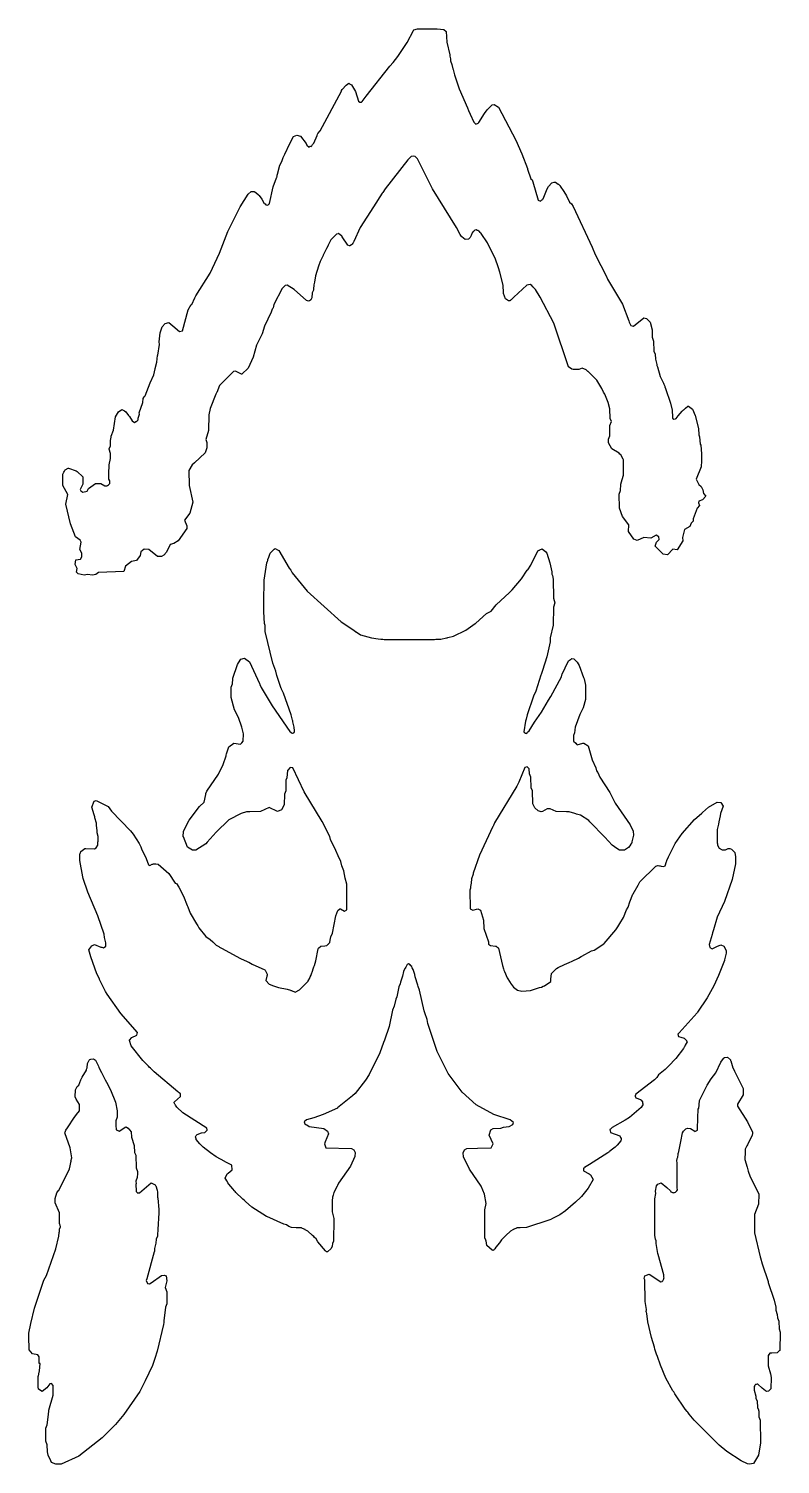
# Model space of a CAD drawing. Header units: millimetres. Extents: x 35 to 181, y 22 to 300.
import ezdxf

# ---------------------------------------------------------------- set-up
doc = ezdxf.new("R2010")
doc.units = ezdxf.units.MM
doc.layers.add('CUT', color=7, linetype='CONTINUOUS')

msp = doc.modelspace()

# ---------------------------------------------------------------- linework, layer by layer
at = {"layer": 'CUT'}
for points in [[(50.3736, 211.2713), (50.5552, 211.3545), (50.6193, 211.3599), (50.6545, 211.4), (50.7322, 211.4357), (50.7342, 211.4911), (50.9868, 211.7795), (50.9908, 212.2867), (50.7749, 212.5953), (50.8081, 213.4991), (50.7899, 213.5952), (50.8463, 215.3544), (51.12, 216.566), (51.0958, 217.5305), (50.8368, 218.3694), (50.8374, 218.3996), (50.8376, 218.4114), (50.8376, 218.4118), (50.8377, 218.4203), (51.0952, 219.0572), (51.1351, 219.9574), (51.2048, 220.4923), (51.2234, 220.6351), (51.2536, 220.8671), (51.2587, 220.9065), (51.6938, 222.0314), (52.0786, 224.6098), (52.0818, 224.6209), (52.0888, 224.635), (52.633, 225.5755), (53.3177, 226.0487), (53.8301, 225.81), (54.1108, 225.6004), (54.5833, 224.926), (54.8097, 224.7127), (55.3328, 223.8881), (55.748, 223.5406), (56.0283, 223.7384), (56.0284, 223.7383), (56.0694, 223.7624), (56.1273, 223.7552), (56.2537, 223.8704), (56.392, 223.9515), (56.3971, 224.0011), (56.4517, 224.0509), (56.4786, 224.3761), (56.7165, 225.1231), (56.6335, 225.3854), (57.3698, 227.3874), (57.4616, 228.208), (57.5929, 228.5073), (57.8136, 228.7008), (58.7807, 231.2146), (59.4626, 232.7688), (59.7534, 233.9446), (59.7575, 233.9558), (59.7579, 233.9628), (60.0643, 235.2016), (60.2157, 236.5243), (60.24, 236.5277), (60.5986, 238.6203), (60.5129, 239.1197), (60.7124, 240.8624), (60.7708, 241.0896), (61.1089, 242.0475), (61.7101, 242.6876), (62.3978, 242.8517), (62.4005, 242.8519), (63.1498, 242.2281), (64.4395, 241.127), (65.0444, 241.2684), (66.1539, 245.2991), (66.1605, 245.3122), (66.7176, 246.3451), (66.8221, 246.3819), (67.4335, 247.6725), (67.6194, 248.0173), (70.4207, 252.3861), (72.201, 256.2685), (73.8108, 260.4435), (76.203, 265.2224), (77.7228, 267.6632), (78.326, 268.1771), (78.9261, 268.2311), (79.2499, 267.9938), (79.743, 267.5458), (79.8461, 267.4521), (79.8497, 267.4489), (79.8499, 267.4488), (80.3749, 266.7), (80.861, 265.8902), (80.9987, 265.8103), (81.135, 265.616), (81.5213, 265.5577), (81.7051, 265.7478), (81.7867, 265.7837), (81.7999, 265.8459), (81.8634, 265.9116), (82.5595, 269.1181), (83.2073, 270.8686), (83.2545, 270.9016), (83.3459, 271.2433), (83.3802, 271.3359), (83.4357, 271.5792), (83.8908, 273.2807), (84.2728, 274.0131), (84.4336, 274.5842), (84.5112, 274.7512), (84.7491, 275.2635), (84.8215, 275.4195), (85.7888, 277.5024), (86.513, 278.8251), (87.1521, 279.0652), (87.8506, 278.8858), (88.9356, 277.4743), (89.056, 277.1894), (89.5335, 276.7572), (89.7576, 276.9476), (89.939, 276.9243), (90.0019, 277.0436), (90.0514, 277.0532), (90.1797, 277.3062), (90.4659, 277.5493), (91.0573, 279.0371), (91.1804, 279.2799), (91.2345, 279.3825), (91.661, 279.9402), (95.79, 287.5991), (95.7854, 287.6989), (95.9389, 287.9462), (96.7029, 288.7793), (97.2234, 289.1279), (97.3592, 289.0478), (97.7012, 288.8099), (98.4725, 287.5235), (99.1086, 285.6638), (99.3615, 285.4584), (99.6582, 285.4965), (99.7293, 285.5859), (99.7746, 285.5739), (100.5808, 286.6572), (105.1701, 292.4311), (105.7696, 293.1257), (106.2084, 293.7374), (106.6749, 294.3243), (108.4763, 297.0123), (109.7005, 299.3316), (109.7862, 299.4284), (110.4845, 299.6517), (114.2987, 299.6723), (115.5693, 299.5467), (116.0425, 299.1103), (116.1467, 297.0736), (116.722, 294.651), (116.7384, 294.3907), (116.8812, 293.8195), (116.8575, 293.4556), (117.1451, 292.7634), (117.3513, 291.9381), (117.4033, 291.7822), (117.6503, 290.7423), (118.5432, 288.0647), (120.1768, 284.3519), (120.3573, 283.8298), (120.692, 283.1808), (121.3893, 281.5959), (121.7857, 281.2491), (122.207, 281.4071), (122.258, 281.4826), (122.3499, 281.5326), (123.4756, 283.2816), (123.9547, 283.9896), (124.9472, 284.9441), (125.3208, 284.994), (126.173, 284.5211), (129.4939, 278.1282), (130.6822, 275.4969), (131.7913, 272.6464), (131.784, 272.4989), (132.3932, 270.6781), (132.6512, 270.4367), (132.7961, 270.0643), (133.8311, 266.4947), (134.2595, 266.3295), (134.4488, 266.5013), (134.6038, 266.5731), (134.6577, 266.6909), (134.7654, 266.7886), (135.5714, 268.6856), (135.8017, 269.1884), (136.446, 269.8531), (136.8922, 269.9976), (137.156, 270.0242), (137.7246, 269.6474), (137.7597, 269.6181), (137.7999, 269.5846), (137.8308, 269.5589), (138.0362, 269.3875), (138.0514, 269.3627), (138.082, 269.201), (138.7804, 268.1832), (139.2993, 267.3433), (139.8734, 266.1583), (140.2492, 265.8061), (140.5697, 265.2876), (144.3038, 257.4439), (144.8729, 256.0256), (147.0204, 251.7374), (147.2517, 251.2515), (150.1561, 246.4143), (151.3898, 243.2119), (151.4223, 242.9452), (151.6496, 242.5374), (151.7498, 242.2775), (152.2654, 242.1541), (154.2405, 243.7809), (154.781, 243.648), (155.482, 242.9377), (155.8549, 241.4691), (155.8659, 241.209), (155.9018, 240.0134), (156.161, 239.2944), (156.2045, 237.3163), (156.4524, 236.7287), (156.503, 235.7847), (156.778, 234.7747), (156.802, 234.5888), (156.9009, 234.3234), (157.4093, 232.4563), (158.0941, 231.1222), (158.1635, 230.9359), (158.2961, 230.58), (158.3574, 230.4156), (158.4747, 230.101), (159.4213, 227.2623), (159.7454, 225.9072), (159.8135, 224.5637), (159.8164, 224.4967), (159.8169, 224.4963), (159.8234, 224.3679), (160.0595, 224.179), (160.3922, 224.2368), (160.441, 224.2946), (160.4973, 224.3065), (160.8917, 224.8285), (161.6519, 225.7288), (161.7183, 225.7887), (161.9148, 225.9659), (161.9699, 226.0156), (162.2944, 226.3081), (162.7584, 226.6777), (162.8218, 226.6735), (162.8361, 226.6726), (162.8647, 226.6707), (162.8923, 226.6689), (163.6489, 226.141), (164.2048, 224.8705), (164.8157, 222.412), (164.8743, 221.1443), (165.0196, 220.8017), (165.1738, 219.3574), (165.2571, 219.1362), (165.4174, 217.4617), (165.4242, 216.1499), (165.3583, 214.9823), (164.4079, 212.5765), (164.8708, 211.5885), (165.3653, 211.194), (165.6956, 210.5459), (165.7818, 209.842), (166.2279, 209.3234), (165.5983, 208.5617), (164.8842, 208.3165), (164.814, 207.9847), (165.0248, 207.4797), (164.5727, 206.993), (163.8169, 204.9027), (163.8317, 204.473), (163.3885, 204.0891), (163.1827, 203.4047), (162.1258, 202.8638), (161.7333, 201.331), (161.8097, 200.6363), (160.7348, 198.9325), (159.9034, 199.0394), (158.8137, 197.9518), (157.9936, 198.0752), (156.4633, 199.6443), (156.74, 200.4358), (157.213, 200.9551), (157.1525, 201.4657), (156.6787, 201.7383), (155.5922, 201.1825), (154.2489, 201.3235), (152.9551, 200.7038), (152.3431, 200.9615), (151.323, 202.4443), (151.3789, 203.754), (150.1435, 205.3831), (149.5284, 206.9703), (149.5031, 209.6908), (149.7589, 210.3987), (149.8176, 211.5865), (149.8447, 211.708), (149.8561, 211.7593), (149.8652, 211.8002), (149.884, 211.8847), (150.3466, 213.3736), (150.3464, 213.9618), (150.3493, 213.9745), (150.3502, 214.5662), (150.3536, 214.5734), (150.3555, 216.0218), (150.3524, 216.0261), (150.3528, 216.3118), (150.3459, 216.3239), (150.3459, 216.3444), (150.2797, 216.44), (149.8007, 217.2794), (149.6065, 217.4113), (149.4693, 217.6095), (148.0957, 218.4396), (147.4304, 219.5941), (147.4295, 219.6359), (147.4282, 219.6914), (147.4256, 219.8014), (147.4142, 220.2939), (147.6708, 220.9485), (147.7187, 222.9627), (147.9833, 223.7245), (147.7283, 224.3235), (147.6676, 226.155), (147.3631, 227.4265), (146.9512, 228.3571), (146.7372, 228.9956), (146.4847, 229.4107), (146.1672, 230.1281), (145.1963, 231.6947), (144.527, 232.3581), (143.4718, 233.4186), (143.4427, 233.4329), (143.1273, 233.7455), (142.3669, 234.0761), (141.6613, 233.8074), (141.0032, 233.8053), (140.8354, 233.8103), (140.8136, 233.8109), (140.6233, 233.8166), (140.3436, 233.8249), (139.8884, 234.1642), (139.8504, 234.1995), (139.8465, 234.2031), (139.8268, 234.2214), (139.81, 234.2369), (139.7247, 234.3161), (136.8712, 242.7482), (134.2084, 247.7674), (133.2928, 249.2809), (132.8747, 249.7307), (132.842, 249.7789), (132.8232, 249.7862), (132.5865, 250.0408), (132.2623, 250.2191), (131.6512, 250.1153), (129.1492, 247.7637), (128.6237, 247.2846), (128.4964, 247.1802), (128.4369, 247.1314), (128.4147, 247.1132), (128.3883, 247.0915), (128.1197, 247.0577), (127.4794, 247.4324), (127.1113, 248.4971), (127.0982, 248.6198), (127.0963, 248.6378), (127.0342, 250.118), (126.4236, 252.5781), (126.1368, 253.4345), (126.1362, 253.4369), (126.1339, 253.443), (125.5104, 255.305), (125.2157, 255.8915), (125.2114, 255.9029), (124.023, 258.2653), (122.7952, 260.0997), (122.7791, 260.1146), (122.7488, 260.1598), (122.6714, 260.2143), (122.6381, 260.2451), (122.5026, 260.4548), (122.3239, 260.5359), (122.1798, 260.6692), (122.0775, 260.6476), (122.0195, 260.6739), (121.8612, 260.7855), (121.5692, 260.7302), (121.3363, 260.4906), (121.3075, 260.4845), (121.284, 260.4369), (121.0865, 260.2336), (120.8912, 259.698), (120.89, 259.6957), (120.8874, 259.6911), (120.8719, 259.6629), (120.8257, 259.5787), (120.6641, 259.2844), (120.3358, 258.9819), (119.703, 258.9451), (119.0614, 259.4156), (118.9794, 259.4965), (118.7441, 259.8807), (118.0436, 261.255), (113.3844, 268.7419), (110.5844, 274.3968), (110.4664, 274.5082), (110.0645, 274.9458), (109.722, 275.0377), (109.2426, 274.9756), (108.5938, 274.3458), (104.2133, 268.728), (103.7584, 268.0184), (103.647, 267.8747), (101.9827, 265.2485), (99.4018, 261.2224), (98.1557, 258.5342), (98.0305, 258.2906), (98.0178, 258.266), (97.9968, 258.2252), (97.8816, 258.0012), (97.7277, 257.9009), (97.3755, 257.726), (97.3603, 257.7282), (97.0263, 257.8449), (95.9418, 259.4146), (95.9197, 259.4577), (95.8977, 259.4785), (95.8331, 259.572), (95.4392, 259.9113), (95.2674, 260.0734), (95.2544, 260.0704), (95.2416, 260.0814), (95.1549, 260.0475), (94.8479, 259.9769), (94.7676, 259.8957), (94.7443, 259.8866), (94.2447, 259.3671), (94.0766, 259.1972), (94.0682, 259.1836), (93.7434, 258.846), (93.2379, 257.8414), (93.1183, 257.648), (92.8907, 257.1513), (92.3326, 256.0422), (92.2542, 255.9029), (92.2324, 255.843), (91.6359, 254.6577), (91.3421, 253.7721), (91.337, 253.7608), (91.3326, 253.7435), (90.7303, 251.9279), (90.5699, 250.6858), (90.4348, 250.1443), (90.3897, 249.2909), (90.3715, 249.1499), (90.1294, 248.6232), (90.0724, 247.6324), (90.0704, 247.6246), (90.0703, 247.6239), (90.0698, 247.6222), (90.0692, 247.6196), (89.9088, 247.3698), (89.8426, 247.2808), (89.8334, 247.2684), (89.8092, 247.2358), (89.7911, 247.2115), (89.5834, 247.0762), (89.4172, 246.9838), (88.9939, 247.0987), (86.6616, 249.2559), (85.2881, 250.1), (85.288, 250.1), (85.2876, 250.1002), (84.9157, 250.0554), (84.2894, 249.4309), (82.6871, 246.3359), (82.5481, 245.6996), (82.5001, 245.5967), (82.3882, 245.439), (82.1561, 244.8589), (80.8933, 242.1503), (80.4763, 240.6683), (79.3782, 238.5134), (78.6825, 236.1838), (77.7692, 234.0604), (76.5358, 232.9117), (76.4739, 232.9112), (75.2853, 233.4483), (74.9155, 233.4307), (74.332, 232.8444), (74.3007, 232.8307), (73.1427, 231.6788), (73.0909, 231.5975), (72.2017, 230.7042), (71.6473, 229.3293), (71.6253, 229.2946), (71.5162, 229.0041), (70.4161, 226.276), (70.116, 225.0488), (70.0445, 222.0166), (69.5545, 220.2657), (69.7692, 219.6718), (69.7625, 218.6748), (69.4324, 217.6953), (67.3492, 215.7385), (67.3154, 215.7174), (67.2939, 215.6865), (66.9139, 215.3296), (66.2451, 214.2698), (66.3398, 211.3878), (67.0112, 208.1187), (66.4302, 206.0056), (65.4522, 204.6459), (65.8629, 203.5745), (65.8498, 203.0669), (64.2109, 200.693), (63.3526, 200.1297), (62.6717, 199.9615), (61.9319, 198.4926), (61.4066, 197.8878), (60.9808, 197.6295), (60.1785, 197.6403), (58.5035, 199.0129), (57.6241, 199.079), (56.9924, 198.5131), (56.8256, 197.8557), (56.167, 196.8669), (55.1556, 196.6602), (54.0356, 195.7521), (53.6812, 194.7065), (48.7878, 194.5554), (48.3017, 194.1367), (47.6482, 194.0334), (46.6827, 194.1729), (46.0148, 194.0038), (44.8334, 194.2679), (44.5679, 194.6331), (44.6352, 195.3351), (44.2569, 196.0706), (44.4181, 196.9737), (45.3026, 197.1488), (45.5899, 197.5883), (45.5519, 198.3078), (45.1513, 198.985), (45.4277, 200.3793), (45.2245, 200.7873), (44.3167, 201.4666), (43.3947, 203.9444), (42.4572, 207.7271), (42.8722, 209.6437), (41.8866, 211.336), (41.8864, 211.636), (41.8862, 211.8603), (41.8861, 212.1548), (41.8859, 212.4374), (41.9003, 213.536), (42.1072, 213.9127), (42.2267, 214.1303), (42.2894, 214.2445), (42.3594, 214.3721), (42.9399, 214.744), (42.9434, 214.744), (42.9477, 214.744), (42.9522, 214.744), (42.9737, 214.7439), (44.4768, 214.1718), (44.6722, 214.0844), (45.7362, 213.0533), (45.7756, 211.6377), (45.2464, 210.6008), (45.3586, 210.3284), (45.7893, 210.0913), (46.5731, 210.2565), (46.8861, 210.7975), (48.2256, 211.7349), (49.2397, 211.7376), (50.0132, 211.3091), (50.2357, 211.3278)], [(48.098, 147.3234), (47.96, 147.6762), (47.5346, 149.205), (47.9348, 150.3105), (48.3695, 150.4626), (50.6438, 149.3127), (51.3217, 148.3956), (54.9963, 144.5776), (55.4773, 143.9812), (56.6439, 142.1732), (56.9074, 141.6136), (56.9587, 141.5045), (57.1241, 141.1533), (58.0226, 139.2447), (58.4528, 138.0259), (58.728, 137.923), (59.1971, 138.1312), (59.2283, 138.1404), (59.2508, 138.1471), (59.3053, 138.1634), (59.461, 138.2097), (59.8796, 138.1952), (60.3635, 138.1633), (62.3803, 136.3571), (63.6517, 134.5063), (63.8878, 134.3996), (64.3324, 133.7409), (65.2281, 131.9505), (65.9448, 130.1593), (66.0698, 129.9103), (66.5428, 128.6644), (67.7311, 126.601), (67.9961, 126.2405), (68.1717, 125.8651), (69.5455, 124.1497), (70.395, 123.616), (70.8831, 123.1205), (71.0951, 122.9581), (71.5752, 122.4849), (72.0524, 122.2247), (72.1798, 122.1271), (72.7043, 121.8692), (76.1057, 120.0144), (77.097, 119.5521), (77.2917, 119.4368), (77.8308, 119.2098), (77.8907, 119.1819), (78.4974, 118.8185), (80.9518, 117.7524), (81.0351, 117.6621), (81.0525, 117.6433), (81.4249, 116.8805), (81.4, 116.733), (81.392, 116.6851), (81.3636, 116.5162), (81.358, 116.4832), (81.1387, 115.6955), (81.7915, 114.9443), (82.6616, 114.6537), (82.6632, 114.6525), (82.6672, 114.6518), (83.5941, 114.3422), (85.3083, 114.0153), (85.9378, 113.7752), (86.0011, 113.7433), (86.0228, 113.7428), (86.0384, 113.7368), (86.0942, 113.737), (86.8217, 113.4226), (87.677, 113.8746), (88.0592, 114.2649), (88.7141, 114.8755), (88.8654, 115.0818), (89.3182, 115.5293), (89.3421, 115.5751), (89.3634, 115.5968), (89.6366, 116.1332), (89.6464, 116.1466), (89.6577, 116.1747), (89.7439, 116.3438), (89.933, 116.7056), (89.9422, 116.7333), (89.9533, 116.755), (90.2495, 117.6452), (90.2522, 117.6519), (90.2669, 117.6973), (90.4671, 118.2988), (90.5554, 118.5624), (90.5561, 118.5662), (90.8504, 119.4504), (91.2877, 121.818), (91.3158, 121.8991), (91.3217, 121.916), (91.3245, 121.924), (91.3284, 121.9353), (91.7722, 122.2888), (92.5573, 122.3923), (92.9594, 122.4368), (93.1329, 122.6167), (93.2462, 122.6921), (93.2827, 122.772), (93.5408, 123.0396), (93.5688, 123.4411), (93.7385, 124.1229), (94.0506, 124.7948), (94.7047, 128.1837), (95.0844, 129.196), (95.4978, 129.5213), (95.596, 129.505), (96.3843, 129.1007), (96.7945, 129.3268), (96.8078, 130.8082), (96.8488, 133.8008), (96.8352, 133.8682), (96.8387, 134.2644), (96.522, 135.4188), (96.2277, 136.8767), (95.8612, 137.8279), (95.6337, 138.6574), (95.1254, 139.738), (94.7165, 140.7995), (93.6493, 142.9017), (93.5206, 143.4903), (92.0536, 146.4166), (88.5557, 152.1664), (86.3803, 156.7823), (85.8918, 156.8761), (85.4355, 156.3349), (85.3571, 156.2778), (85.2372, 154.8723), (85.0438, 154.3689), (84.9943, 152.3366), (84.7448, 151.6782), (84.6953, 149.6459), (84.2047, 148.6701), (83.3905, 148.3593), (81.8062, 149.096), (80.144, 148.3213), (78.0571, 148.2674), (77.7811, 148.2712), (77.7312, 148.259), (77.4099, 148.2507), (76.3559, 147.9219), (74.0201, 146.7253), (71.5484, 144.3223), (69.8341, 142.3784), (69.5353, 142.0665), (67.6041, 140.8417), (66.978, 140.8647), (66.0063, 141.4534), (65.2014, 143.4483), (65.1973, 143.4624), (65.1952, 143.4694), (65.1942, 143.4728), (65.1832, 143.5103), (65.2343, 144.4854), (65.2534, 144.5333), (66.3053, 146.6328), (68.3231, 149.3242), (69.2075, 150.164), (69.5811, 151.6342), (69.5575, 151.789), (69.7345, 152.3009), (72.0077, 155.5812), (72.912, 157.4148), (73.4578, 159.1136), (73.5142, 159.2223), (73.5807, 159.496), (74.0119, 160.838), (74.9912, 161.5227), (76.2477, 161.3607), (76.4534, 161.5723), (76.4986, 161.588), (76.8045, 161.9276), (76.8136, 163.3698), (76.5073, 164.6428), (75.8814, 166.5109), (75.1025, 168.0186), (74.4493, 170.3964), (74.452, 170.8196), (74.4632, 171.7831), (74.4644, 171.8916), (74.4647, 171.9182), (74.4699, 172.3614), (74.7175, 173.0154), (74.7764, 173.9756), (74.7776, 173.9805), (74.7823, 173.9997), (74.7857, 174.0136), (74.8035, 174.0867), (75.7004, 176.7857), (75.8908, 177.1014), (76.009, 177.2823), (76.0563, 177.3547), (76.0789, 177.3892), (76.3284, 177.7711), (77.0303, 177.9748), (77.98, 177.2854), (79.9332, 173.0762), (79.9685, 172.9753), (80.0245, 172.8793), (80.2825, 172.3235), (82.3807, 168.7557), (85.7877, 163.814), (85.9807, 163.6545), (86.0149, 163.6045), (86.0681, 163.5823), (86.2678, 163.4173), (86.3431, 163.4677), (86.3815, 163.4516), (86.5764, 163.6238), (86.6847, 163.6964), (86.6836, 163.7186), (86.7032, 163.736), (86.673, 163.9263), (86.6367, 164.6405), (86.3991, 165.6521), (86.3662, 165.8595), (86.3126, 166.0204), (86.0743, 167.0346), (84.5718, 171.2451), (84.1979, 171.962), (84.1814, 172.0016), (84.1705, 172.0279), (84.1198, 172.1494), (83.9704, 172.5077), (83.2536, 174.6574), (83.073, 175.4438), (82.5011, 176.9868), (81.0427, 183.1652), (81.0257, 183.3764), (80.999, 184.2984), (80.9226, 184.6522), (80.7387, 186.9287), (80.7426, 188.7873), (80.8095, 193.0933), (81.3528, 196.4155), (81.3578, 196.4401), (81.4616, 196.7418), (81.515, 196.8908), (81.5668, 197.0355), (81.7336, 197.5009), (82.0103, 198.2731), (82.1669, 198.4961), (82.7793, 199.081), (82.9537, 199.1794), (83.4313, 198.9365), (83.668, 198.7715), (85.6693, 195.3641), (85.9653, 194.9813), (86.2749, 194.469), (89.1712, 190.9459), (95.7463, 185.0048), (98.1753, 183.3656), (98.5416, 183.1022), (98.6072, 183.0742), (99.4535, 182.5031), (101.5728, 181.9019), (102.8519, 181.7429), (103.3925, 181.6293), (103.7752, 181.6281), (104.0455, 181.5944), (108.6511, 181.6117), (113.7723, 181.5944), (114.0666, 181.6319), (115.0162, 181.6355), (116.0732, 181.8873), (116.2062, 181.9043), (116.365, 181.9569), (117.4549, 182.2166), (119.8195, 183.4009), (121.6714, 184.6637), (121.7208, 184.709), (121.7422, 184.7218), (123.8256, 186.6031), (124.7399, 187.0877), (125.7312, 188.3239), (128.3144, 190.6564), (128.4803, 190.8663), (128.8122, 191.1702), (130.5943, 193.29), (131.7302, 194.9756), (131.7747, 195.0319), (131.7998, 195.0789), (132.3939, 195.9606), (133.7885, 198.7297), (133.9964, 198.8383), (134.0122, 198.8465), (134.066, 198.8746), (134.162, 198.9247), (134.6191, 199.1009), (135.3043, 198.5475), (135.4765, 198.2492), (136.1149, 196.4163), (136.4457, 194.6982), (136.4695, 194.2532), (136.5881, 193.9585), (136.7176, 193.2862), (136.7695, 189.5803), (137.0382, 188.6893), (137.0376, 188.6636), (137.0375, 188.6613), (137.0374, 188.6563), (137.0372, 188.6474), (136.7709, 187.842), (136.711, 184.3348), (136.1708, 181.9419), (136.1338, 181.1253), (135.79, 179.3833), (135.504, 178.2329), (134.6703, 175.6147), (134.3844, 174.8192), (134.3697, 174.6705), (133.394, 171.6063), (132.8938, 170.6472), (131.6936, 167.046), (131.5352, 166.1955), (131.3902, 165.8246), (131.0625, 163.7316), (131.074, 163.7205), (131.069, 163.6939), (131.156, 163.6417), (131.3475, 163.4578), (131.4237, 163.4813), (131.5366, 163.4136), (131.6893, 163.5631), (131.7252, 163.5742), (131.7772, 163.6492), (132.0734, 163.9393), (133.1406, 165.6163), (134.4867, 167.5584), (135.8224, 169.8303), (136.3009, 170.5821), (138.3642, 174.403), (138.4806, 174.9315), (138.964, 175.9017), (139.045, 176.1234), (139.7009, 177.4357), (140.0939, 177.7432), (140.191, 177.8191), (140.2532, 177.8678), (140.3546, 177.9471), (140.7311, 177.8633), (141.3822, 177.2229), (141.7506, 176.5449), (142.6145, 174.2194), (142.6955, 173.9745), (142.9756, 172.7669), (142.9827, 172.2922), (142.9917, 171.6863), (142.9941, 171.5252), (143.0116, 170.3563), (142.9982, 170.0145), (142.5527, 168.405), (141.8832, 167.1089), (140.9658, 164.6631), (140.932, 164.1181), (140.9319, 164.1173), (140.9308, 164.1093), (140.9276, 164.0863), (140.8541, 163.5503), (140.6476, 163.0433), (140.6636, 161.9311), (141.1105, 161.5208), (141.235, 161.327), (141.3074, 161.3401), (141.3988, 161.2562), (142.4525, 161.5475), (142.5704, 161.5688), (142.5858, 161.5716), (142.5876, 161.5719), (142.5878, 161.572), (142.6345, 161.5566), (143.4947, 161.0388), (144.2546, 158.3118), (144.9522, 156.7662), (145.139, 156.2184), (145.3438, 155.8984), (145.7569, 154.9833), (147.718, 152.0248), (148.752, 149.9206), (151.6046, 145.7464), (152.2179, 144.5269), (152.2723, 143.7778), (151.9635, 142.4446), (151.9332, 142.3397), (151.931, 142.3321), (151.9217, 142.2998), (151.9154, 142.278), (151.8754, 142.2057), (151.7135, 141.9636), (151.6711, 141.9), (151.5334, 141.6942), (151.3125, 141.3636), (150.5048, 140.8694), (149.8408, 140.8425), (149.8376, 140.8426), (149.8184, 140.843), (149.8017, 140.8434), (149.5773, 140.8489), (149.023, 141.2136), (148.1184, 141.8529), (146.6908, 143.3501), (143.8415, 146.3491), (143.819, 146.3621), (143.6042, 146.5874), (142.0066, 147.623), (141.2663, 147.8327), (141.1213, 147.9163), (140.903, 147.9357), (139.8102, 148.2453), (139.3858, 148.2581), (139.3498, 148.2721), (139.2829, 148.2612), (137.3191, 148.3202), (136.1602, 148.8622), (136.1117, 148.8599), (136.077, 148.879), (136.0112, 148.8552), (135.5881, 148.8352), (134.6616, 148.3677), (134.4247, 148.2821), (133.8128, 148.436), (133.1845, 149.0513), (132.7914, 149.8364), (132.7152, 152.3183), (132.4709, 152.9385), (132.4205, 154.982), (132.1679, 155.6138), (132.1176, 156.5604), (131.7274, 156.9844), (131.2767, 156.8718), (130.0745, 153.9955), (129.7137, 153.2156), (125.4122, 146.1191), (125.1787, 145.629), (125.1132, 145.5211), (125.0743, 145.4099), (122.4501, 139.9026), (121.2872, 136.4129), (121.2297, 136.2521), (121.2246, 136.2249), (120.9298, 135.3405), (120.8915, 134.4625), (120.7714, 133.827), (120.742, 133.6714), (120.7321, 133.619), (120.7099, 133.5015), (120.6132, 133.1507), (120.6826, 129.5439), (121.1684, 129.2575), (122.1746, 129.5483), (122.6487, 129.2357), (123.259, 127.3308), (123.3257, 125.7401), (124.1898, 123.149), (124.252, 122.6586), (124.5826, 122.4234), (125.5956, 122.3089), (125.7299, 122.2767), (125.857, 122.1796), (126.0319, 122.0229), (126.0662, 121.9923), (126.0665, 121.992), (126.138, 121.928), (126.9067, 118.5737), (127.1397, 117.9533), (127.2173, 117.6387), (127.3409, 117.4175), (127.8114, 116.1644), (128.4323, 115.2613), (128.4607, 115.2059), (128.4924, 115.1739), (129.0339, 114.3862), (129.8617, 113.7847), (130.7005, 113.5753), (132.3246, 113.7366), (134.0556, 114.3055), (134.4973, 114.3546), (134.7888, 114.5464), (135.0669, 114.6379), (136.2505, 115.4812), (136.2937, 115.8766), (136.2988, 115.8862), (136.3022, 115.9542), (136.4177, 117.0107), (137.3729, 118.0001), (137.7098, 118.1994), (138.8924, 118.7429), (139.8504, 119.1224), (140.3957, 119.4338), (141.6589, 120.0144), (142.1419, 120.2936), (142.2807, 120.3415), (144.1679, 121.4266), (144.6725, 121.5374), (146.5114, 122.7741), (146.5722, 122.8091), (146.5829, 122.8222), (146.595, 122.8304), (148.8446, 125.4491), (149.2336, 126.0633), (149.4556, 126.3346), (149.6447, 126.7122), (150.3525, 127.8295), (150.9412, 129.3002), (151.2218, 129.8603), (151.58, 130.8961), (152.152, 132.3252), (152.1871, 132.3968), (153.1538, 134.1134), (153.5105, 134.7202), (156.5851, 137.7865), (156.6007, 137.7932), (156.9821, 137.9019), (157.0674, 137.8875), (157.2876, 137.8504), (157.4312, 137.8261), (157.6397, 137.791), (158.0618, 137.6846), (158.3697, 137.816), (158.6575, 138.6513), (158.6766, 138.6979), (158.7102, 138.78), (158.7417, 138.857), (159.0254, 139.5499), (160.3234, 142.1634), (161.6749, 144.1159), (164.0544, 146.7798), (165.5011, 148.0157), (165.5837, 148.1659), (166.7703, 149.1758), (168.451, 150.1614), (169.1294, 150.0692), (169.6215, 149.3913), (169.0689, 147.9208), (169.0448, 147.5311), (168.7585, 146.3645), (168.7376, 145.9038), (168.4697, 144.8842), (168.4716, 144.5925), (168.467, 144.5823), (168.4749, 142.1779), (168.4873, 142.1547), (168.4894, 141.8373), (168.8204, 141.2772), (169.3984, 140.9505), (169.4529, 140.9501), (169.4671, 140.9382), (169.5071, 140.9497), (170.0297, 140.9457), (170.5926, 141.1933), (170.6194, 141.1908), (170.6566, 141.1872), (170.7024, 141.1828), (170.9151, 141.1625), (171.2509, 141.059), (171.8894, 140.4199), (172.0231, 139.5992), (171.9986, 138.2183), (171.3804, 135.1812), (169.8683, 130.9464), (168.4712, 127.8945), (167.7566, 125.4512), (167.57, 124.8912), (167.4882, 124.5333), (166.9316, 122.6301), (167.0505, 122.0363), (167.4672, 121.7847), (168.4122, 122.2408), (169.1686, 122.5674), (169.7555, 122.3093), (170.1617, 121.4664), (170.1625, 121.4467), (170.1632, 121.4271), (170.1675, 121.3193), (170.1817, 120.9613), (169.8975, 119.6885), (169.8444, 119.5279), (168.733, 116.6375), (167.8137, 114.663), (166.5446, 112.3434), (164.6394, 109.5341), (164.5522, 109.4199), (161.09, 105.5618), (160.9093, 105.3723), (160.9116, 105.363), (160.8674, 105.3138), (160.9901, 104.8369), (161.3931, 104.7331), (162.0451, 104.5328), (162.2125, 104.3888), (162.4451, 104.1075), (162.4883, 104.0553), (162.5167, 104.0209), (162.5857, 103.9375), (162.6169, 103.8016), (162.2712, 103.1561), (162.1089, 102.8532), (162.083, 102.8048), (161.9259, 102.5115), (160.426, 100.5549), (159.0304, 99.123), (158.3611, 98.4538), (157.1142, 97.4426), (156.7868, 96.8967), (156.3052, 96.4462), (152.737, 93.6701), (152.6127, 93.3743), (152.5946, 93.3313), (152.5946, 93.3312), (152.7226, 92.9824), (153.6327, 92.6392), (153.6388, 92.6322), (153.6496, 92.6192), (153.6698, 92.5949), (153.7322, 92.5196), (154.0026, 92.1936), (154.0356, 91.9415), (154.0387, 91.8958), (154.0399, 91.8782), (154.0425, 91.841), (154.0574, 91.624), (153.9572, 91.4489), (153.7286, 91.1177), (151.4834, 89.2081), (150.6222, 88.6683), (148.1367, 87.2381), (147.7451, 86.8649), (147.7153, 86.8462), (147.7166, 86.8377), (147.7035, 86.8252), (147.7467, 86.6493), (147.8037, 86.2919), (149.6038, 85.6185), (149.704, 85.4307), (149.7451, 85.3538), (149.7722, 85.3031), (149.8706, 85.1187), (149.8663, 84.9803), (149.8012, 84.6595), (149.0915, 83.8092), (148.7218, 83.4352), (147.6984, 82.6401), (147.5942, 82.5614), (147.5685, 82.542), (147.4927, 82.4848), (147.2913, 82.3326), (143.7527, 80.0803), (142.8197, 79.5425), (142.8047, 79.4769), (142.6228, 79.3611), (142.6254, 78.8883), (143.6799, 78.2967), (143.6868, 78.2913), (143.7116, 78.2719), (143.8567, 78.1584), (143.9356, 78.0967), (144.4444, 77.1698), (143.4689, 75.4887), (142.4806, 74.2183), (142.2145, 73.9352), (142.201, 73.9208), (142.1968, 73.9163), (142.0947, 73.8077), (141.0416, 72.7827), (139.1324, 71.1147), (138.0379, 70.3707), (136.6308, 69.6592), (136.4423, 69.5638), (136.4074, 69.5462), (136.0741, 69.3777), (131.5944, 67.901), (130.3319, 67.8457), (129.6997, 67.826), (129.6801, 67.8171), (129.6244, 67.8147), (129.1945, 67.5977), (129.0379, 67.5269), (129.0086, 67.5038), (128.9582, 67.4784), (128.4562, 67.2267), (127.6041, 66.3981), (127.4254, 66.2574), (127.3279, 66.1295), (127.0676, 65.8763), (127.0138, 65.8081), (126.7415, 65.5411), (126.3634, 64.982), (125.6558, 64.0835), (125.4201, 63.7841), (125.3772, 63.7297), (125.2921, 63.6215), (125.105, 63.493), (124.95, 63.5174), (123.913, 64.464), (123.7518, 65.322), (123.7443, 65.3849), (123.7371, 65.4003), (123.7328, 65.4229), (123.7176, 65.4583), (123.7175, 65.4594), (123.7163, 65.4614), (123.5193, 65.9207), (123.4889, 71.3149), (123.7703, 72.5547), (123.4384, 74.3747), (122.8271, 75.8937), (120.5604, 79.1664), (119.3592, 81.5877), (119.2904, 82.3214), (119.5601, 82.9087), (120.0258, 83.1675), (122.1145, 83.2378), (124.6907, 83.3069), (124.7001, 83.3247), (124.7235, 83.3255), (125.0967, 84.0774), (124.3662, 85.7467), (124.6424, 86.795), (124.6432, 86.7955), (124.6477, 86.7983), (124.6482, 86.7987), (124.6503, 86.8), (125.0965, 87.0768), (126.6077, 87.1252), (127.122, 87.3382), (127.635, 87.4043), (128.2005, 87.4387), (128.9144, 87.8131), (129.0322, 88.2222), (128.4293, 88.748), (125.226, 89.7619), (121.8685, 91.6149), (119.1013, 94.053), (116.4014, 97.6838), (114.2675, 101.9463), (112.4568, 107.3771), (112.3836, 108.1375), (111.8783, 109.4205), (111.779, 109.8279), (110.8888, 113.818), (110.646, 114.4751), (110.5782, 114.753), (110.0292, 116.3844), (109.9803, 116.8458), (109.6631, 117.7827), (109.4504, 118.1046), (109.3693, 118.3456), (109.1704, 118.5282), (109.0524, 118.7068), (108.753, 118.8584), (108.4678, 118.7521), (108.2177, 118.2714), (108.0996, 118.0778), (108.0681, 117.9838), (107.7803, 117.4306), (107.568, 116.4892), (107.1781, 115.3242), (107.1265, 115.0537), (106.8792, 114.4273), (106.4729, 112.5208), (106.2812, 112.0355), (105.984, 110.7043), (105.6833, 109.9427), (105.0091, 106.7791), (104.1187, 104.1094), (103.8937, 103.678), (103.2073, 101.6648), (101.1246, 97.4929), (100.4173, 96.4166), (98.4164, 93.8305), (97.9231, 93.3485), (95.0282, 91.0278), (95.0253, 91.0258), (95.0252, 91.0258), (95.0244, 91.0252), (95.0082, 91.0143), (92.2729, 89.7558), (90.4661, 89.1363), (89.0421, 88.7493), (88.5696, 88.337), (88.6862, 87.9582), (88.8639, 87.8523), (88.8848, 87.7977), (89.066, 87.732), (89.5469, 87.4457), (92.3956, 87.0725), (93.1125, 86.5197), (93.3025, 86.0177), (92.6514, 84.4549), (92.49, 84.1196), (92.5036, 84.1002), (92.4881, 84.063), (92.7485, 83.3225), (97.7283, 83.1678), (98.2044, 82.9088), (98.4367, 82.403), (98.3962, 81.6198), (97.5031, 79.7644), (95.2163, 76.4591), (95.0284, 76.0319), (94.9377, 75.8952), (94.3224, 74.6643), (94.2024, 74.1544), (94.0336, 73.7707), (94.0306, 73.4247), (94.0154, 73.3599), (94.0012, 71.3917), (94.0127, 71.3499), (94.0093, 70.9538), (94.2772, 69.6818), (94.2815, 69.4276), (94.2581, 65.3964), (94.2285, 65.2758), (94.0235, 64.7983), (93.9608, 64.3024), (93.8213, 63.8321), (93.0931, 63.2357), (92.8793, 63.2342), (92.672, 63.4228), (91.2445, 65.1738), (90.8802, 65.7033), (90.5635, 66.0092), (90.4157, 66.1905), (90.1896, 66.3704), (89.3015, 67.2284), (88.7834, 67.4893), (88.7621, 67.5063), (88.5864, 67.5885), (88.1361, 67.8153), (88.0975, 67.8174), (88.0772, 67.8269), (87.9681, 67.8319), (87.927, 67.8492), (87.8621, 67.8367), (87.0275, 67.8751), (86.091, 67.9256), (85.6276, 68.1273), (85.1635, 68.4084), (84.6476, 68.5553), (81.3203, 70.0124), (81.2878, 70.0287), (78.463, 71.8512), (77.2474, 72.9273), (77.0273, 73.1222), (76.7358, 73.3801), (76.6377, 73.467), (75.3737, 74.7034), (75.2284, 74.8564), (75.1624, 74.9259), (75.1046, 74.9868), (74.7499, 75.3603), (74.0144, 76.2868), (73.8366, 76.578), (73.6471, 76.8883), (73.6151, 76.9406), (73.4188, 77.262), (73.3201, 77.4687), (73.7002, 78.2741), (73.8398, 78.4039), (74.6693, 79.0512), (74.5774, 79.9698), (73.2811, 80.6122), (73.2156, 80.661), (71.5491, 81.6069), (70.4457, 82.3469), (69.0179, 83.4752), (68.8285, 83.6643), (68.5496, 83.9428), (68.3976, 84.1042), (67.703, 84.8995), (67.6935, 84.9328), (67.6837, 84.9669), (67.6644, 85.0343), (67.6108, 85.2211), (67.6025, 85.2501), (67.5852, 85.4603), (67.7015, 85.6856), (67.879, 85.9252), (68.7151, 86.2215), (69.3727, 86.2801), (69.8043, 86.7289), (69.8003, 86.7635), (69.8196, 86.7867), (69.7732, 87.108), (69.7597, 87.1163), (69.758, 87.1317), (65.1226, 90.0849), (63.9431, 91.2086), (63.7093, 91.5729), (63.64, 91.6808), (63.5835, 91.7689), (63.4104, 92.0387), (63.4092, 92.0848), (63.4413, 92.1253), (63.4509, 92.1373), (63.4587, 92.1472), (63.5068, 92.2078), (64.6758, 93.2341), (64.6827, 93.6962), (64.6793, 93.6991), (64.6793, 93.7004), (64.6256, 93.7441), (64.3864, 93.9446), (64.2954, 94.0789), (64.156, 94.1377), (59.5343, 98.0107), (58.8264, 98.7232), (58.613, 98.938), (58.4631, 99.0889), (58.3078, 99.2452), (57.3727, 100.2106), (55.1126, 103.0652), (54.7629, 104.076), (54.7631, 104.1143), (54.7631, 104.1149), (54.7632, 104.127), (55.2346, 104.6447), (56.2343, 105.1276), (56.3341, 105.5821), (53.0896, 109.2777), (50.4828, 113.0125), (50.1558, 113.5703), (48.9962, 115.884), (48.9741, 115.985), (48.4787, 116.9439), (47.2813, 120.2328), (46.9492, 121.5729), (47.4812, 122.3494), (48.0138, 122.605), (49.2482, 122.1006), (49.4527, 122.109), (49.785, 121.9687), (50.1917, 122.2735), (50.2064, 122.7991), (50.2295, 122.9698), (49.9287, 123.994), (49.8918, 124.6017), (48.6954, 128.1935), (46.7004, 132.7402), (45.8074, 135.4177), (45.7426, 135.7179), (45.158, 138.8844), (45.1636, 139.9279), (45.1667, 140.0646), (45.234, 140.2146), (45.2569, 140.2657), (45.2938, 140.3479), (45.399, 140.5825), (46.1639, 141.172), (46.3343, 141.1825), (48.0249, 141.1114), (48.3714, 141.3032), (48.6649, 141.8597), (48.6904, 142.4953), (48.7071, 142.5325), (48.6965, 142.6464), (48.7318, 143.5244), (48.5488, 144.2338), (48.547, 144.2532), (48.5404, 144.3237), (48.5068, 144.6846), (48.4198, 145.6195), (48.4051, 146.0765), (48.1091, 147.1402)], [(43.4722, 80.7599), (43.6393, 81.3634), (43.3216, 83.323), (42.2628, 86.2085), (42.3344, 86.3575), (42.3385, 86.3661), (42.42, 86.5359), (42.5064, 86.7158), (42.7875, 87.2003), (42.802, 87.2064), (44.1769, 89.2275), (44.2033, 89.2582), (44.2349, 89.3127), (44.5376, 89.7577), (45.1113, 90.4975), (45.1107, 90.8263), (45.1309, 90.8612), (45.1098, 91.3072), (45.1091, 91.7075), (44.4811, 92.756), (44.2781, 93.1871), (44.3184, 94.53), (44.6815, 95.2026), (45.0078, 95.4387), (45.3537, 96.4477), (45.644, 96.9853), (46.4473, 98.3363), (46.4637, 98.5472), (46.5812, 98.7635), (46.6832, 99.6023), (46.9874, 100.2555), (47.1399, 100.3935), (47.2941, 100.4814), (47.7972, 100.5258), (47.8337, 100.5241), (48.2084, 100.2446), (48.778, 99.0812), (48.8708, 98.8162), (49.3697, 97.8726), (50.0715, 96.4391), (50.3675, 95.9856), (51.1455, 94.5143), (52.0912, 92.1279), (52.426, 90.4969), (52.4224, 89.9813), (52.4052, 89.2258), (52.1514, 88.5413), (52.1732, 87.6459), (52.1148, 87.4521), (52.1871, 87.0762), (52.1934, 86.8211), (52.2409, 86.7969), (52.2469, 86.7654), (52.7771, 86.5235), (54.0762, 87.364), (54.1173, 87.343), (54.1437, 87.3294), (54.1791, 87.3113), (54.2248, 87.2879), (54.5523, 87.0866), (54.7344, 86.8726), (54.7529, 86.8508), (54.7851, 86.813), (54.8016, 86.7936), (55.0871, 86.4282), (55.1524, 85.4031), (55.6774, 83.7542), (55.7476, 82.4385), (55.9893, 81.8722), (56.0492, 79.4754), (56.3037, 78.7676), (56.3052, 78.4891), (56.3059, 78.3732), (56.3059, 78.3596), (56.306, 78.3515), (56.2984, 77.598), (56.0389, 76.8738), (56.0497, 76.379), (56.0418, 76.3514), (56.0802, 74.8585), (56.3889, 74.5752), (56.394, 74.5756), (56.4014, 74.5689), (56.5571, 74.5868), (56.7106, 74.5974), (56.72, 74.6056), (56.737, 74.6076), (58.9749, 76.5422), (59.742, 76.1686), (59.8193, 76.03), (59.8211, 76.0267), (59.828, 76.0144), (59.8501, 75.9746), (60.1422, 75.1432), (60.1763, 74.7731), (60.2315, 73.7862), (60.2853, 73.5882), (60.486, 71.4059), (60.4829, 70.7702), (60.267, 67.5259), (60.236, 67.4473), (60.2029, 66.5636), (60.1821, 66.2506), (59.9399, 65.6799), (59.9049, 64.878), (59.6345, 63.8608), (59.5976, 63.2591), (59.5803, 63.1884), (58.1295, 57.9966), (57.9916, 57.6888), (58.288, 57.0873), (58.6351, 56.9925), (58.9663, 57.2372), (60.999, 58.6175), (61.4806, 58.7155), (61.8626, 58.5426), (62.0046, 57.6107), (61.7073, 56.2946), (61.9808, 55.4642), (61.9838, 53.1859), (61.7308, 52.4991), (61.4489, 49.8632), (61.4313, 49.8243), (61.417, 49.5652), (61.3714, 49.1391), (60.1658, 44.0048), (59.696, 42.5998), (59.2284, 41.2043), (57.84, 38.2413), (56.7621, 36.1973), (53.6744, 31.7331), (52.1012, 29.8549), (49.4765, 27.2308), (44.9907, 23.6932), (41.5858, 22.1506), (40.5097, 22.1374), (39.6771, 22.5128), (39.5487, 22.8081), (39.5425, 22.8223), (39.5424, 22.8227), (39.0869, 23.8703), (38.9116, 24.565), (38.8414, 25.8807), (38.5871, 26.6094), (38.5873, 26.7891), (38.5873, 26.7965), (38.5874, 26.8961), (38.5899, 29.1252), (38.8347, 29.7836), (39.0965, 31.7946), (39.1401, 31.9017), (39.1665, 32.3329), (39.2012, 32.5991), (40.0288, 35.4758), (40.0301, 35.7773), (40.0336, 35.7895), (40.0457, 37.1942), (40.0364, 37.2067), (40.0372, 37.4007), (39.7221, 37.7274), (39.3604, 37.7043), (38.8063, 36.9234), (37.9191, 36.1975), (37.8847, 36.2061), (37.1947, 36.6878), (37.1739, 36.7113), (37.1667, 36.7194), (37.1649, 36.7215), (37.1633, 36.7233), (37.1504, 37.0644), (37.119, 38.167), (37.1059, 38.6268), (37.1003, 38.8239), (37.0927, 39.091), (37.1159, 39.1838), (37.2159, 39.1994), (37.324, 40.0143), (37.3504, 40.1199), (37.3501, 40.2113), (37.5336, 41.595), (37.3455, 41.6233), (37.3444, 42.5429), (37.3414, 42.5469), (37.3401, 42.8927), (37.0295, 43.2975), (36.0517, 43.4701), (35.3723, 44.2546), (35.3017, 46.9176), (35.2925, 47.4693), (35.7166, 49.3701), (35.7293, 49.3726), (36.4257, 52.3262), (38.2334, 57.742), (38.7164, 58.6494), (40.535, 63.8049), (41.1385, 66.2408), (41.172, 66.9509), (41.2184, 67.1644), (41.2187, 67.568), (41.4452, 68.0656), (41.2896, 68.6182), (41.2197, 68.6072), (41.2245, 70.4286), (41.2209, 70.4373), (41.2211, 70.7361), (40.4055, 72.6956), (40.3857, 73.5012), (40.742, 74.5892), (40.9639, 75.0271), (41.1107, 75.0722), (43.1975, 79.265), (43.532, 80.7409)], [(157.038, 62.7112), (156.9883, 62.9093), (156.6589, 64.8193), (156.6355, 65.3447), (156.513, 65.6656), (156.3968, 66.3394), (156.3801, 73.4884), (156.568, 74.4858), (156.5184, 74.9616), (156.7089, 75.977), (156.9728, 76.2971), (157.6169, 76.5418), (158.7139, 75.6759), (158.7328, 75.6437), (159.4015, 75.0031), (159.4681, 74.8402), (160.0061, 74.6391), (160.0672, 74.6726), (160.1126, 74.655), (160.1711, 74.6896), (160.3634, 74.7139), (160.5699, 74.9484), (160.6171, 74.9743), (160.6229, 75.0085), (160.7842, 75.1916), (160.7166, 75.5618), (160.7388, 75.6932), (160.7201, 80.4191), (160.618, 80.7762), (160.7221, 81.2716), (160.8144, 81.5054), (160.8849, 82.0472), (160.9289, 82.2567), (160.9976, 82.2711), (161.408, 84.5385), (161.7611, 86.22), (161.9177, 86.5086), (161.9052, 86.5692), (162.3941, 87.0136), (162.7045, 87.1019), (163.2971, 87.0429), (164.1027, 86.5195), (164.1171, 86.5259), (164.1484, 86.505), (164.6208, 86.7479), (164.6208, 86.75), (164.6217, 86.7503), (164.63, 87.0635), (164.7425, 90.897), (164.876, 90.9211), (165.0046, 92.4305), (165.0186, 92.4748), (166.5014, 95.4288), (167.301, 96.6813), (168.1775, 97.8424), (169.1826, 99.8921), (169.6921, 100.5591), (169.6568, 100.6351), (169.8781, 100.8), (170.4486, 100.8152), (171.0234, 100.3126), (171.0267, 100.3032), (171.029, 100.2968), (171.0527, 100.2296), (171.0855, 100.1367), (171.4812, 98.7675), (171.7767, 98.1793), (171.7801, 98.1695), (171.7971, 98.1387), (173.4773, 94.7947), (173.4766, 94.6558), (173.4576, 93.5759), (172.3781, 91.7685), (172.3578, 91.3425), (174.3263, 88.3442), (175.2781, 86.3507), (175.2747, 86.2422), (175.2745, 86.2354), (175.2735, 86.2053), (175.269, 86.0604), (175.2287, 85.7508), (174.2914, 83.8969), (174.1738, 83.7001), (174.1391, 83.5957), (173.856, 83.0359), (173.8421, 82.1927), (173.8217, 81.3545), (173.8278, 81.3295), (173.8234, 81.0674), (174.2524, 79.595), (174.4506, 78.7858), (174.5389, 78.6117), (174.7495, 77.8889), (176.4848, 74.34), (176.4685, 72.4405), (175.6442, 70.4176), (175.6457, 68.0398), (175.6431, 67.1897), (175.6463, 67.1759), (175.6465, 66.8822), (176.787, 62.2734), (176.8347, 62.0685), (176.8448, 62.0398), (177.1337, 60.8726), (178.3105, 57.4832), (178.3295, 57.2849), (179.446, 53.8839), (179.7825, 52.5368), (179.821, 51.9262), (180.0764, 51.1233), (180.12, 50.4314), (180.3718, 49.8207), (180.3769, 49.7241), (180.4212, 48.3465), (180.6585, 47.6728), (180.5556, 44.1393), (180.4579, 44.043), (180.0265, 43.6773), (178.9991, 43.6178), (178.8968, 43.6383), (178.8574, 43.6096), (178.6487, 43.5975), (178.3624, 43.2494), (178.3222, 43.2202), (178.3282, 41.7695), (178.3292, 41.7674), (178.3305, 41.176), (178.7737, 39.6436), (178.8716, 38.8908), (178.8092, 36.7138), (178.3801, 36.2628), (178.0352, 36.2308), (177.8076, 36.3427), (177.1647, 36.8591), (176.3185, 37.6208), (176.227, 37.6122), (176.1752, 37.6538), (176.0178, 37.5924), (175.8899, 37.5804), (175.8554, 37.5291), (175.804, 37.509), (175.7304, 37.3431), (175.6161, 37.1732), (175.6335, 37.1249), (175.6219, 37.0987), (175.6106, 36.4816), (175.917, 35.3257), (175.9306, 34.9387), (176.1776, 34.3425), (176.1832, 34.3213), (176.2351, 33.0923), (176.4306, 32.6455), (176.4634, 32.5214), (176.4667, 32.5091), (176.4751, 32.4774), (176.486, 32.436), (176.5341, 31.2988), (176.7704, 30.6884), (176.8043, 26.2691), (176.4473, 23.9157), (175.4941, 22.2988), (174.6735, 22.1605), (174.3096, 22.1968), (173.0816, 22.785), (170.3349, 24.6281), (168.8272, 25.8615), (167.9508, 26.7295), (167.6807, 26.997), (167.4302, 27.2451), (167.0596, 27.6122), (164.0062, 30.6754), (163.011, 31.8559), (162.7436, 32.1951), (162.6491, 32.315), (162.6269, 32.3432), (162.2617, 32.8065), (160.2839, 35.7495), (160.0556, 36.1167), (159.9857, 36.2291), (159.9448, 36.2949), (159.8988, 36.3689), (158.5361, 38.8125), (157.4884, 41.3274), (156.9225, 42.9871), (156.7012, 43.4078), (156.3745, 44.3875), (156.3322, 44.7559), (155.7699, 46.6246), (155.0486, 49.697), (154.839, 51.3094), (154.749, 51.5294), (154.7358, 51.6349), (154.786, 52.0844), (154.4964, 53.5981), (154.4407, 57.8248), (154.3134, 58.0274), (154.3792, 58.2968), (154.4563, 58.5861), (155.3226, 58.8919), (157.5235, 57.4046), (157.5307, 57.4068), (157.5364, 57.4026), (157.5615, 57.4164), (157.832, 57.4996), (157.8972, 57.5995), (157.9437, 57.6249), (157.9915, 57.744), (158.1425, 57.9752), (158.14, 58.1138), (158.1714, 58.192), (158.1361, 58.3328), (158.1279, 58.7928)]]:
    msp.add_lwpolyline(points, close=True, dxfattribs=at)

doc.saveas('drawing.dxf')
